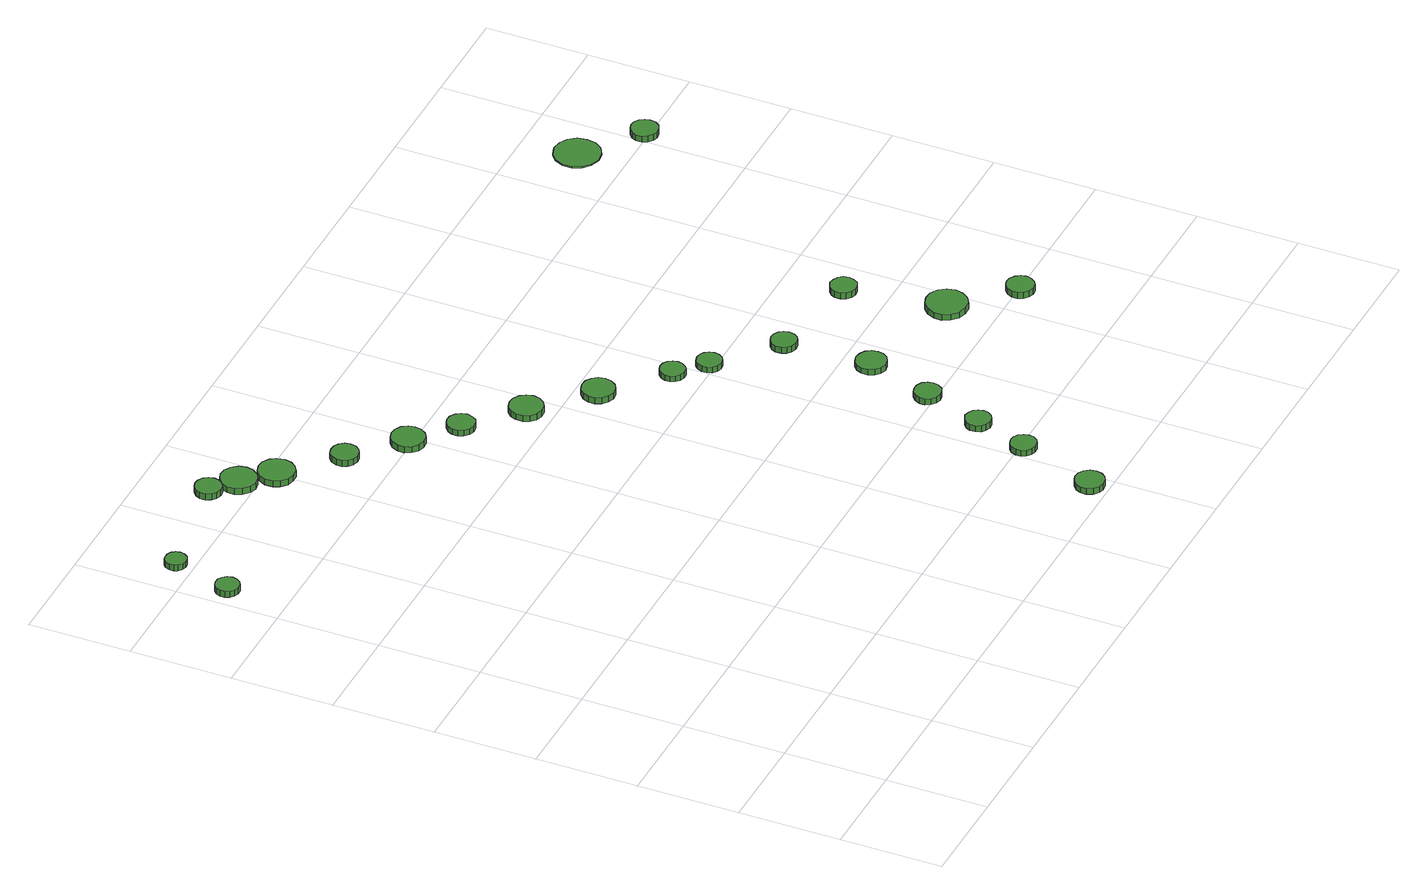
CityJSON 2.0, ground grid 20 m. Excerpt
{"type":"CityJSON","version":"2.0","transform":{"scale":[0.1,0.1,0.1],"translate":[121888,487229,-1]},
"CityObjects":{
"tree1":{"type":"SolitaryVegetationObject","attributes":{"function":"something"},"geometry":[{"type":"MultiSurface","lod":"1","boundaries":[[[0,1,2,3,4,5,6,7,8,9,10,11,12,13,14]],[[15,16,17,18,19,20,21,22,23,24,25,26,27,28,29]],[[0,29,28,1]],[[1,28,27,2]],[[2,27,26,3]],[[3,26,25,4]],[[4,25,24,5]],[[5,24,23,6]],[[6,23,22,7]],[[7,22,21,8]],[[8,21,20,9]],[[9,20,19,10]],[[10,19,18,11]],[[11,18,17,12]],[[12,17,16,13]],[[13,16,15,14]],[[14,15,29,0]]]}]},
"tree2":{"type":"SolitaryVegetationObject","attributes":{"function":"something"},"geometry":[{"type":"MultiSurface","lod":"1","boundaries":[[[30,31,32,33,34,35,36,37,38,39,40,41,42,43,44]],[[45,46,47,48,49,50,51,52,53,54,55,56,57,58,59]],[[30,59,58,31]],[[31,58,57,32]],[[32,57,56,33]],[[33,56,55,34]],[[34,55,54,35]],[[35,54,53,36]],[[36,53,52,37]],[[37,52,51,38]],[[38,51,50,39]],[[39,50,49,40]],[[40,49,48,41]],[[41,48,47,42]],[[42,47,46,43]],[[43,46,45,44]],[[44,45,59,30]]]}]},
"tree3":{"type":"SolitaryVegetationObject","attributes":{"function":"something"},"geometry":[{"type":"MultiSurface","lod":"1","boundaries":[[[60,61,62,63,64,65,66,67,68,69,70,71,72,73,74]],[[75,76,77,78,79,80,81,82,83,84,85,86,87,88,89]],[[60,89,88,61]],[[61,88,87,62]],[[62,87,86,63]],[[63,86,85,64]],[[64,85,84,65]],[[65,84,83,66]],[[66,83,82,67]],[[67,82,81,68]],[[68,81,80,69]],[[69,80,79,70]],[[70,79,78,71]],[[71,78,77,72]],[[72,77,76,73]],[[73,76,75,74]],[[74,75,89,60]]]}]},
"tree4":{"type":"SolitaryVegetationObject","attributes":{"function":"something"},"geometry":[{"type":"MultiSurface","lod":"1","boundaries":[[[90,91,92,93,94,95,96,97,98,99,100,101,102,103,104]],[[105,106,107,108,109,110,111,112,113,114,115,116,117,118,119]],[[90,119,118,91]],[[91,118,117,92]],[[92,117,116,93]],[[93,116,115,94]],[[94,115,114,95]],[[95,114,113,96]],[[96,113,112,97]],[[97,112,111,98]],[[98,111,110,99]],[[99,110,109,100]],[[100,109,108,101]],[[101,108,107,102]],[[102,107,106,103]],[[103,106,105,104]],[[104,105,119,90]]]}]},
"tree5":{"type":"SolitaryVegetationObject","attributes":{"function":"something"},"geometry":[{"type":"MultiSurface","lod":"1","boundaries":[[[120,121,122,123,124,125,126,127,128,129,130,131,132,133,134]],[[135,136,137,138,139,140,141,142,143,144,145,146,147,148,149]],[[120,149,148,121]],[[121,148,147,122]],[[122,147,146,123]],[[123,146,145,124]],[[124,145,144,125]],[[125,144,143,126]],[[126,143,142,127]],[[127,142,141,128]],[[128,141,140,129]],[[129,140,139,130]],[[130,139,138,131]],[[131,138,137,132]],[[132,137,136,133]],[[133,136,135,134]],[[134,135,149,120]]]}]},
"tree6":{"type":"SolitaryVegetationObject","attributes":{"function":"something"},"geometry":[{"type":"MultiSurface","lod":"1","boundaries":[[[150,151,152,153,154,155,156,157,158,159,160,161,162,163,164]],[[165,166,167,168,169,170,171,172,173,174,175,176,177,178,179]],[[150,179,178,151]],[[151,178,177,152]],[[152,177,176,153]],[[153,176,175,154]],[[154,175,174,155]],[[155,174,173,156]],[[156,173,172,157]],[[157,172,171,158]],[[158,171,170,159]],[[159,170,169,160]],[[160,169,168,161]],[[161,168,167,162]],[[162,167,166,163]],[[163,166,165,164]],[[164,165,179,150]]]}]},
"tree7":{"type":"SolitaryVegetationObject","attributes":{"function":"something"},"geometry":[{"type":"MultiSurface","lod":"1","boundaries":[[[180,181,182,183,184,185,186,187,188,189,190,191,192,193,194]],[[195,196,197,198,199,200,201,202,203,204,205,206,207,208,209]],[[180,209,208,181]],[[181,208,207,182]],[[182,207,206,183]],[[183,206,205,184]],[[184,205,204,185]],[[185,204,203,186]],[[186,203,202,187]],[[187,202,201,188]],[[188,201,200,189]],[[189,200,199,190]],[[190,199,198,191]],[[191,198,197,192]],[[192,197,196,193]],[[193,196,195,194]],[[194,195,209,180]]]}]},
"tree8":{"type":"SolitaryVegetationObject","attributes":{"function":"something"},"geometry":[{"type":"MultiSurface","lod":"1","boundaries":[[[210,211,212,213,214,215,216,217,218,219,220,221,222,223,224]],[[225,226,227,228,229,230,231,232,233,234,235,236,237,238,239]],[[210,239,238,211]],[[211,238,237,212]],[[212,237,236,213]],[[213,236,235,214]],[[214,235,234,215]],[[215,234,233,216]],[[216,233,232,217]],[[217,232,231,218]],[[218,231,230,219]],[[219,230,229,220]],[[220,229,228,221]],[[221,228,227,222]],[[222,227,226,223]],[[223,226,225,224]],[[224,225,239,210]]]}]},
"tree9":{"type":"SolitaryVegetationObject","attributes":{"function":"something"},"geometry":[{"type":"MultiSurface","lod":"1","boundaries":[[[240,241,242,243,244,245,246,247,248,249,250,251,252,253,254]],[[255,256,257,258,259,260,261,262,263,264,265,266,267,268,269]],[[240,269,268,241]],[[241,268,267,242]],[[242,267,266,243]],[[243,266,265,244]],[[244,265,264,245]],[[245,264,263,246]],[[246,263,262,247]],[[247,262,261,248]],[[248,261,260,249]],[[249,260,259,250]],[[250,259,258,251]],[[251,258,257,252]],[[252,257,256,253]],[[253,256,255,254]],[[254,255,269,240]]]}]},
"tree10":{"type":"SolitaryVegetationObject","attributes":{"function":"something"},"geometry":[{"type":"MultiSurface","lod":"1","boundaries":[[[270,271,272,273,274,275,276,277,278,279,280,281,282,283,284]],[[285,286,287,288,289,290,291,292,293,294,295,296,297,298,299]],[[270,299,298,271]],[[271,298,297,272]],[[272,297,296,273]],[[273,296,295,274]],[[274,295,294,275]],[[275,294,293,276]],[[276,293,292,277]],[[277,292,291,278]],[[278,291,290,279]],[[279,290,289,280]],[[280,289,288,281]],[[281,288,287,282]],[[282,287,286,283]],[[283,286,285,284]],[[284,285,299,270]]]}]},
"tree11":{"type":"SolitaryVegetationObject","attributes":{"function":"something"},"geometry":[{"type":"MultiSurface","lod":"1","boundaries":[[[300,301,302,303,304,305,306,307,308,309,310,311,312,313,314]],[[315,316,317,318,319,320,321,322,323,324,325,326,327,328,329]],[[300,329,328,301]],[[301,328,327,302]],[[302,327,326,303]],[[303,326,325,304]],[[304,325,324,305]],[[305,324,323,306]],[[306,323,322,307]],[[307,322,321,308]],[[308,321,320,309]],[[309,320,319,310]],[[310,319,318,311]],[[311,318,317,312]],[[312,317,316,313]],[[313,316,315,314]],[[314,315,329,300]]]}]},
"tree12":{"type":"SolitaryVegetationObject","attributes":{"function":"something"},"geometry":[{"type":"MultiSurface","lod":"1","boundaries":[[[330,331,332,333,334,335,336,337,338,339,340,341,342,343,344]],[[345,346,347,348,349,350,351,352,353,354,355,356,357,358,359]],[[330,359,358,331]],[[331,358,357,332]],[[332,357,356,333]],[[333,356,355,334]],[[334,355,354,335]],[[335,354,353,336]],[[336,353,352,337]],[[337,352,351,338]],[[338,351,350,339]],[[339,350,349,340]],[[340,349,348,341]],[[341,348,347,342]],[[342,347,346,343]],[[343,346,345,344]],[[344,345,359,330]]]}]},
"tree13":{"type":"SolitaryVegetationObject","attributes":{"function":"something"},"geometry":[{"type":"MultiSurface","lod":"1","boundaries":[[[360,361,362,363,364,365,366,367,368,369,370,371,372,373,374]],[[375,376,377,378,379,380,381,382,383,384,385,386,387,388,389]],[[360,389,388,361]],[[361,388,387,362]],[[362,387,386,363]],[[363,386,385,364]],[[364,385,384,365]],[[365,384,383,366]],[[366,383,382,367]],[[367,382,381,368]],[[368,381,380,369]],[[369,380,379,370]],[[370,379,378,371]],[[371,378,377,372]],[[372,377,376,373]],[[373,376,375,374]],[[374,375,389,360]]]}]},
"tree14":{"type":"SolitaryVegetationObject","attributes":{"function":"something"},"geometry":[{"type":"MultiSurface","lod":"1","boundaries":[[[390,391,392,393,394,395,396,397,398,399,400,401,402,403,404]],[[405,406,407,408,409,410,411,412,413,414,415,416,417,418,419]],[[390,419,418,391]],[[391,418,417,392]],[[392,417,416,393]],[[393,416,415,394]],[[394,415,414,395]],[[395,414,413,396]],[[396,413,412,397]],[[397,412,411,398]],[[398,411,410,399]],[[399,410,409,400]],[[400,409,408,401]],[[401,408,407,402]],[[402,407,406,403]],[[403,406,405,404]],[[404,405,419,390]]]}]},
"tree15":{"type":"SolitaryVegetationObject","attributes":{"function":"something"},"geometry":[{"type":"MultiSurface","lod":"1","boundaries":[[[420,421,422,423,424,425,426,427,428,429,430,431,432,433,434]],[[435,436,437,438,439,440,441,442,443,444,445,446,447,448,449]],[[420,449,448,421]],[[421,448,447,422]],[[422,447,446,423]],[[423,446,445,424]],[[424,445,444,425]],[[425,444,443,426]],[[426,443,442,427]],[[427,442,441,428]],[[428,441,440,429]],[[429,440,439,430]],[[430,439,438,431]],[[431,438,437,432]],[[432,437,436,433]],[[433,436,435,434]],[[434,435,449,420]]]}]},
"tree16":{"type":"SolitaryVegetationObject","attributes":{"function":"something"},"geometry":[{"type":"MultiSurface","lod":"1","boundaries":[[[450,451,452,453,454,455,456,457,458,459,460,461,462,463,464]],[[465,466,467,468,469,470,471,472,473,474,475,476,477,478,479]],[[450,479,478,451]],[[451,478,477,452]],[[452,477,476,453]],[[453,476,475,454]],[[454,475,474,455]],[[455,474,473,456]],[[456,473,472,457]],[[457,472,471,458]],[[458,471,470,459]],[[459,470,469,460]],[[460,469,468,461]],[[461,468,467,462]],[[462,467,466,463]],[[463,466,465,464]],[[464,465,479,450]]]}]},
"tree17":{"type":"SolitaryVegetationObject","attributes":{"function":"something"},"geometry":[{"type":"MultiSurface","lod":"1","boundaries":[[[480,481,482,483,484,485,486,487,488,489,490,491,492,493,494]],[[495,496,497,498,499,500,501,502,503,504,505,506,507,508,509]],[[480,509,508,481]],[[481,508,507,482]],[[482,507,506,483]],[[483,506,505,484]],[[484,505,504,485]],[[485,504,503,486]],[[486,503,502,487]],[[487,502,501,488]],[[488,501,500,489]],[[489,500,499,490]],[[490,499,498,491]],[[491,498,497,492]],[[492,497,496,493]],[[493,496,495,494]],[[494,495,509,480]]]}]},
"tree18":{"type":"SolitaryVegetationObject","attributes":{"function":"something"},"geometry":[{"type":"MultiSurface","lod":"1","boundaries":[[[510,511,512,513,514,515,516,517,518,519,520,521,522,523,524]],[[525,526,527,528,529,530,531,532,533,534,535,536,537,538,539]],[[510,539,538,511]],[[511,538,537,512]],[[512,537,536,513]],[[513,536,535,514]],[[514,535,534,515]],[[515,534,533,516]],[[516,533,532,517]],[[517,532,531,518]],[[518,531,530,519]],[[519,530,529,520]],[[520,529,528,521]],[[521,528,527,522]],[[522,527,526,523]],[[523,526,525,524]],[[524,525,539,510]]]}]},
"tree19":{"type":"SolitaryVegetationObject","attributes":{"function":"something"},"geometry":[{"type":"MultiSurface","lod":"1","boundaries":[[[540,541,542,543,544,545,546,547,548,549,550,551,552,553,554]],[[555,556,557,558,559,560,561,562,563,564,565,566,567,568,569]],[[540,569,568,541]],[[541,568,567,542]],[[542,567,566,543]],[[543,566,565,544]],[[544,565,564,545]],[[545,564,563,546]],[[546,563,562,547]],[[547,562,561,548]],[[548,561,560,549]],[[549,560,559,550]],[[550,559,558,551]],[[551,558,557,552]],[[552,557,556,553]],[[553,556,555,554]],[[554,555,569,540]]]}]},
"tree20":{"type":"SolitaryVegetationObject","attributes":{"function":"something"},"geometry":[{"type":"MultiSurface","lod":"1","boundaries":[[[570,571,572,573,574,575,576,577,578,579,580,581,582,583,584]],[[585,586,587,588,589,590,591,592,593,594,595,596,597,598,599]],[[570,599,598,571]],[[571,598,597,572]],[[572,597,596,573]],[[573,596,595,574]],[[574,595,594,575]],[[575,594,593,576]],[[576,593,592,577]],[[577,592,591,578]],[[578,591,590,579]],[[579,590,589,580]],[[580,589,588,581]],[[581,588,587,582]],[[582,587,586,583]],[[583,586,585,584]],[[584,585,599,570]]]}]},
"tree21":{"type":"SolitaryVegetationObject","attributes":{"function":"something"},"geometry":[{"type":"MultiSurface","lod":"1","boundaries":[[[600,601,602,603,604,605,606,607,608,609,610,611,612,613,614]],[[615,616,617,618,619,620,621,622,623,624,625,626,627,628,629]],[[600,629,628,601]],[[601,628,627,602]],[[602,627,626,603]],[[603,626,625,604]],[[604,625,624,605]],[[605,624,623,606]],[[606,623,622,607]],[[607,622,621,608]],[[608,621,620,609]],[[609,620,619,610]],[[610,619,618,611]],[[611,618,617,612]],[[612,617,616,613]],[[613,616,615,614]],[[614,615,629,600]]]}]},
"tree22":{"type":"SolitaryVegetationObject","attributes":{"function":"something"},"geometry":[{"type":"MultiSurface","lod":"1","boundaries":[[[630,631,632,633,634,635,636,637,638,639,640,641,642,643,644]],[[645,646,647,648,649,650,651,652,653,654,655,656,657,658,659]],[[630,659,658,631]],[[631,658,657,632]],[[632,657,656,633]],[[633,656,655,634]],[[634,655,654,635]],[[635,654,653,636]],[[636,653,652,637]],[[637,652,651,638]],[[638,651,650,639]],[[639,650,649,640]],[[640,649,648,641]],[[641,648,647,642]],[[642,647,646,643]],[[643,646,645,644]],[[644,645,659,630]]]}]},
"tree23":{"type":"SolitaryVegetationObject","attributes":{"function":"something"},"geometry":[{"type":"MultiSurface","lod":"1","boundaries":[[[660,661,662,663,664,665,666,667,668,669,670,671,672,673,674]],[[675,676,677,678,679,680,681,682,683,684,685,686,687,688,689]],[[660,689,688,661]],[[661,688,687,662]],[[662,687,686,663]],[[663,686,685,664]],[[664,685,684,665]],[[665,684,683,666]],[[666,683,682,667]],[[667,682,681,668]],[[668,681,680,669]],[[669,680,679,670]],[[670,679,678,671]],[[671,678,677,672]],[[672,677,676,673]],[[673,676,675,674]],[[674,675,689,660]]]}]}
},
"vertices":[
[56,1313,30],[54,1323,30],[48,1330,30],[40,1335,30],[30,1336,30],[21,1333,30],[14,1327,30],[10,1318,30],[10,1308,30],[14,1300,30],[21,1293,30],[30,1290,30],[40,1291,30],[48,1296,30],[54,1304,30],[54,1304,17],[48,1296,17],[40,1291,17],[30,1290,17],[21,1293,17],[14,1300,17],[10,1308,17],[10,1318,17],[14,1327,17],[21,1333,17],[30,1336,17],[40,1335,17],[48,1330,17],[54,1323,17],[56,1313,17],
[87,1430,30],[85,1438,30],[80,1445,30],[72,1449,30],[64,1450,30],[56,1448,30],[49,1442,30],[46,1434,30],[46,1425,30],[49,1418,30],[56,1412,30],[64,1409,30],[72,1410,30],[80,1414,30],[85,1421,30],[85,1421,17],[80,1414,17],[72,1410,17],[64,1409,17],[56,1412,17],[49,1418,17],[46,1425,17],[46,1434,17],[49,1442,17],[56,1448,17],[64,1450,17],[72,1449,17],[80,1445,17],[85,1438,17],[87,1430,17],
[322,1469,27],[320,1480,27],[314,1488,27],[304,1494,27],[294,1495,27],[284,1492,27],[276,1484,27],[271,1475,27],[271,1464,27],[276,1454,27],[284,1447,27],[294,1444,27],[304,1445,27],[314,1450,27],[320,1459,27],[320,1459,14],[314,1450,14],[304,1445,14],[294,1444,14],[284,1447,14],[276,1454,14],[271,1464,14],[271,1475,14],[276,1484,14],[284,1492,14],[294,1495,14],[304,1494,14],[314,1488,14],[320,1480,14],[322,1469,14],
[374,1429,29],[371,1443,29],[362,1455,29],[350,1462,29],[335,1464,29],[322,1459,29],[311,1449,29],[305,1436,29],[305,1422,29],[311,1409,29],[322,1399,29],[335,1394,29],[350,1396,29],[362,1403,29],[371,1415,29],[371,1415,16],[362,1403,16],[350,1396,16],[335,1394,16],[322,1399,16],[311,1409,16],[305,1422,16],[305,1436,16],[311,1449,16],[322,1459,16],[335,1464,16],[350,1462,16],[362,1455,16],[371,1443,16],[374,1429,16],
[425,1377,28],[422,1392,28],[414,1403,28],[401,1411,28],[387,1412,28],[373,1408,28],[362,1398,28],[356,1385,28],[356,1370,28],[362,1357,28],[373,1347,28],[387,1343,28],[401,1344,28],[414,1352,28],[422,1363,28],[422,1363,15],[414,1352,15],[401,1344,15],[387,1343,15],[373,1347,15],[362,1357,15],[356,1370,15],[356,1385,15],[362,1398,15],[373,1408,15],[387,1412,15],[401,1411,15],[414,1403,15],[422,1392,15],[425,1377,15],
[518,1289,27],[516,1300,27],[509,1309,27],[500,1314,27],[489,1315,27],[478,1312,27],[470,1305,27],[465,1294,27],[465,1283,27],[470,1273,27],[478,1266,27],[489,1262,27],[500,1264,27],[509,1269,27],[516,1278,27],[516,1278,14],[509,1269,14],[500,1264,14],[489,1262,14],[478,1266,14],[470,1273,14],[465,1283,14],[465,1294,14],[470,1305,14],[478,1312,14],[489,1315,14],[500,1314,14],[509,1309,14],[516,1300,14],[518,1289,14],
[612,1204,28],[610,1217,28],[602,1228,28],[590,1235,28],[577,1236,28],[564,1232,28],[554,1223,28],[548,1210,28],[548,1197,28],[554,1185,28],[564,1176,28],[577,1172,28],[590,1173,28],[602,1180,28],[610,1191,28],[610,1191,15],[602,1180,15],[590,1173,15],[577,1172,15],[564,1176,15],[554,1185,15],[548,1197,15],[548,1210,15],[554,1223,15],[564,1232,15],[577,1236,15],[590,1235,15],[602,1228,15],[610,1217,15],[612,1204,15],
[989,32,31],[987,43,31],[980,53,31],[970,59,31],[958,60,31],[947,56,31],[938,48,31],[933,38,31],[933,26,31],[938,15,31],[947,7,31],[958,4,31],[970,5,31],[980,11,31],[987,20,31],[987,20,18],[980,11,18],[970,5,18],[958,4,18],[947,7,18],[938,15,18],[933,26,18],[933,38,18],[938,48,18],[947,56,18],[958,60,18],[970,59,18],[980,53,18],[987,43,18],[989,32,18],
[689,1136,26],[686,1147,26],[680,1156,26],[670,1162,26],[659,1163,26],[649,1160,26],[640,1152,26],[636,1142,26],[636,1131,26],[640,1121,26],[649,1113,26],[659,1110,26],[670,1111,26],[680,1116,26],[686,1126,26],[686,1126,14],[680,1116,14],[670,1111,14],[659,1110,14],[649,1113,14],[640,1121,14],[636,1131,14],[636,1142,14],[640,1152,14],[649,1160,14],[659,1163,14],[670,1162,14],[680,1156,14],[686,1147,14],[689,1136,14],
[788,1050,27],[785,1063,27],[777,1074,27],[765,1081,27],[752,1082,27],[739,1078,27],[729,1069,27],[724,1057,27],[724,1043,27],[729,1031,27],[739,1022,27],[752,1018,27],[765,1019,27],[777,1026,27],[785,1037,27],[785,1037,14],[777,1026,14],[765,1019,14],[752,1018,14],[739,1022,14],[729,1031,14],[724,1043,14],[724,1057,14],[729,1069,14],[739,1078,14],[752,1082,14],[765,1081,14],[777,1074,14],[785,1063,14],[788,1050,14],
[1041,187,30],[1039,197,30],[1033,206,30],[1024,211,30],[1014,212,30],[1004,209,30],[996,202,30],[992,192,30],[992,182,30],[996,173,30],[1004,166,30],[1014,163,30],[1024,164,30],[1033,169,30],[1039,177,30],[1039,177,17],[1033,169,17],[1024,164,17],[1014,163,17],[1004,166,17],[996,173,17],[992,182,17],[992,192,17],[996,202,17],[1004,209,17],[1014,212,17],[1024,211,17],[1033,206,17],[1039,197,17],[1041,187,17],
[890,955,26],[888,968,26],[880,978,26],[869,985,26],[856,986,26],[843,982,26],[833,973,26],[828,961,26],[828,948,26],[833,936,26],[843,928,26],[856,923,26],[869,925,26],[880,931,26],[888,942,26],[888,942,13],[880,931,13],[869,925,13],[856,923,13],[843,928,13],[833,936,13],[828,948,13],[828,961,13],[833,973,13],[843,982,13],[856,986,13],[869,985,13],[880,978,13],[888,968,13],[890,955,13],
[1083,296,24],[1081,306,24],[1075,314,24],[1066,319,24],[1056,321,24],[1046,317,24],[1038,310,24],[1034,301,24],[1034,291,24],[1038,281,24],[1046,275,24],[1056,271,24],[1066,272,24],[1075,278,24],[1081,286,24],[1081,286,11],[1075,278,11],[1066,272,11],[1056,271,11],[1046,275,11],[1038,281,11],[1034,291,11],[1034,301,11],[1038,310,11],[1046,317,11],[1056,321,11],[1066,319,11],[1075,314,11],[1081,306,11],[1083,296,11],
[1124,414,23],[1122,424,23],[1116,433,23],[1106,438,23],[1096,439,23],[1086,436,23],[1078,429,23],[1073,419,23],[1073,408,23],[1078,398,23],[1086,391,23],[1096,388,23],[1106,389,23],[1116,394,23],[1122,403,23],[1122,403,10],[1116,394,10],[1106,389,10],[1096,388,10],[1086,391,10],[1078,398,10],[1073,408,10],[1073,419,10],[1078,429,10],[1086,436,10],[1096,439,10],[1106,438,10],[1116,433,10],[1122,424,10],[1124,414,10],
[991,857,26],[989,867,26],[983,875,26],[975,880,26],[965,881,26],[955,878,26],[948,871,26],[944,862,26],[944,852,26],[948,843,26],[955,837,26],[965,833,26],[975,834,26],[983,839,26],[989,848,26],[989,848,14],[983,839,14],[975,834,14],[965,833,14],[955,837,14],[948,843,14],[944,852,14],[944,862,14],[948,871,14],[955,878,14],[965,881,14],[975,880,14],[983,875,14],[989,867,14],[991,857,14],
[1043,808,26],[1041,818,26],[1035,826,26],[1027,831,26],[1017,832,26],[1007,829,26],[1000,822,26],[996,813,26],[996,803,26],[1000,794,26],[1007,787,26],[1017,784,26],[1027,785,26],[1035,790,26],[1041,798,26],[1041,798,14],[1035,790,14],[1027,785,14],[1017,784,14],[1007,787,14],[1000,794,14],[996,803,14],[996,813,14],[1000,822,14],[1007,829,14],[1017,832,14],[1027,831,14],[1035,826,14],[1041,818,14],[1043,808,14],
[1167,542,26],[1165,554,26],[1158,564,26],[1147,570,26],[1135,572,26],[1123,568,26],[1114,560,26],[1109,549,26],[1109,536,26],[1114,525,26],[1123,517,26],[1135,513,26],[1147,515,26],[1158,521,26],[1165,531,26],[1165,531,14],[1158,521,14],[1147,515,14],[1135,513,14],[1123,517,14],[1114,525,14],[1109,536,14],[1109,549,14],[1114,560,14],[1123,568,14],[1135,572,14],[1147,570,14],[1158,564,14],[1165,554,14],[1167,542,14],
[1153,711,28],[1151,721,28],[1145,729,28],[1136,734,28],[1126,735,28],[1116,732,28],[1108,725,28],[1104,716,28],[1104,705,28],[1108,696,28],[1116,689,28],[1126,686,28],[1136,687,28],[1145,692,28],[1151,700,28],[1151,700,15],[1145,692,15],[1136,687,15],[1126,686,15],[1116,689,15],[1108,696,15],[1104,705,15],[1104,716,15],[1108,725,15],[1116,732,15],[1126,735,15],[1136,734,15],[1145,729,15],[1151,721,15],[1153,711,15],
[1395,492,27],[1391,508,27],[1382,521,27],[1367,530,27],[1351,531,27],[1335,526,27],[1323,515,27],[1316,500,27],[1316,484,27],[1323,469,27],[1335,458,27],[1351,453,27],[1367,454,27],[1382,463,27],[1391,476,27],[1391,476,14],[1382,463,14],[1367,454,14],[1351,453,14],[1335,458,14],[1323,469,14],[1316,484,14],[1316,500,14],[1323,515,14],[1335,526,14],[1351,531,14],[1367,530,14],[1382,521,14],[1391,508,14],[1395,492,14],
[1347,680,30],[1345,691,30],[1339,699,30],[1329,704,30],[1319,706,30],[1309,702,30],[1301,695,30],[1297,686,30],[1297,675,30],[1301,665,30],[1309,658,30],[1319,655,30],[1329,656,30],[1339,661,30],[1345,670,30],[1345,670,17],[1339,661,17],[1329,656,17],[1319,655,17],[1309,658,17],[1301,665,17],[1297,675,17],[1297,686,17],[1301,695,17],[1309,702,17],[1319,706,17],[1329,704,17],[1339,699,17],[1345,691,17],[1347,680,17],
[1493,397,21],[1490,407,21],[1484,416,21],[1474,422,21],[1463,423,21],[1453,420,21],[1445,412,21],[1440,402,21],[1440,391,21],[1445,381,21],[1453,374,21],[1463,370,21],[1474,371,21],[1484,377,21],[1490,386,21],[1490,386,8],[1484,377,8],[1474,371,8],[1463,370,8],[1453,374,8],[1445,381,8],[1440,391,8],[1440,402,8],[1445,412,8],[1453,420,8],[1463,423,8],[1474,422,8],[1484,416,8],[1490,407,8],[1493,397,8],
[1560,1293,12],[1557,1311,12],[1546,1326,12],[1530,1335,12],[1512,1337,12],[1494,1331,12],[1481,1319,12],[1473,1302,12],[1473,1284,12],[1481,1267,12],[1494,1255,12],[1512,1249,12],[1530,1251,12],[1546,1260,12],[1557,1275,12],[1557,1275,9],[1546,1260,9],[1530,1251,9],[1512,1249,9],[1494,1255,9],[1481,1267,9],[1473,1284,9],[1473,1302,9],[1481,1319,9],[1494,1331,9],[1512,1337,9],[1530,1335,9],[1546,1326,9],[1557,1311,9],[1560,1293,9],
[1641,1205,28],[1639,1215,28],[1633,1224,28],[1623,1230,28],[1612,1231,28],[1602,1227,28],[1594,1220,28],[1589,1210,28],[1589,1199,28],[1594,1189,28],[1602,1182,28],[1612,1178,28],[1623,1180,28],[1633,1185,28],[1639,1194,28],[1639,1194,15],[1633,1185,15],[1623,1180,15],[1612,1178,15],[1602,1182,15],[1594,1189,15],[1589,1199,15],[1589,1210,15],[1594,1220,15],[1602,1227,15],[1612,1231,15],[1623,1230,15],[1633,1224,15],[1639,1215,15],[1641,1205,15]
]}
